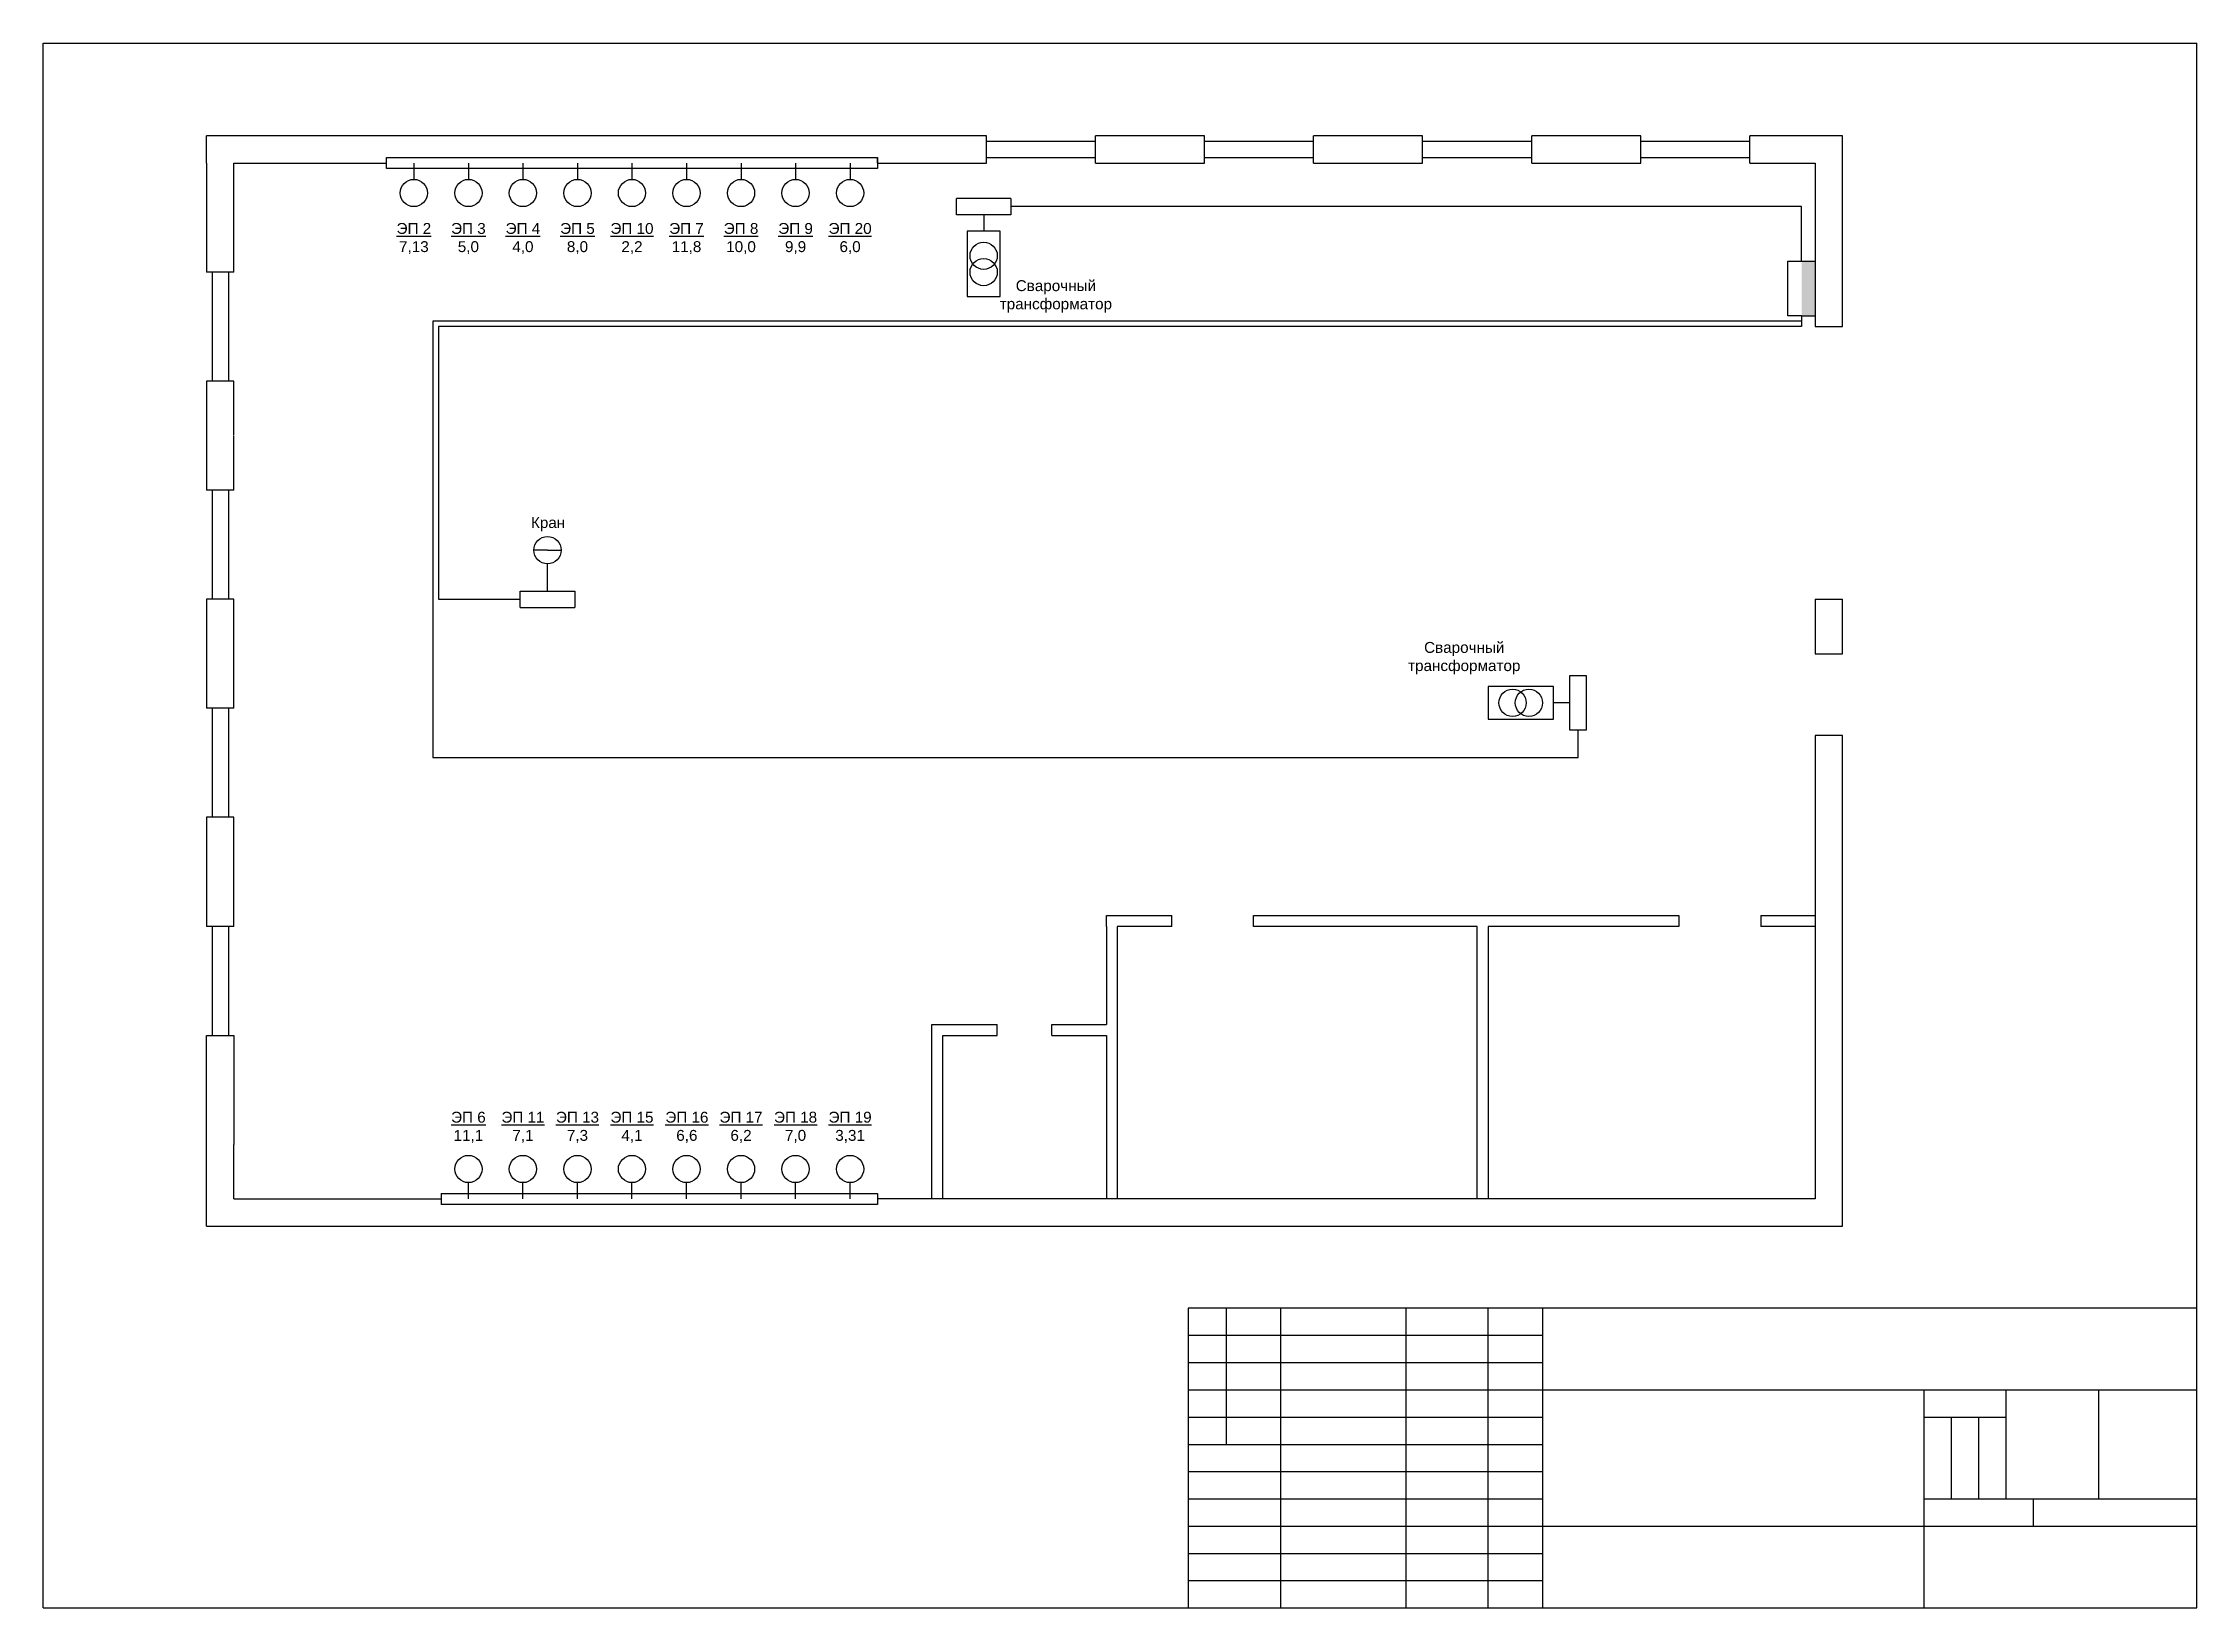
# Model space of a CAD drawing. Header units: millimetres. Extents: x 20 to 415, y 5 to 292.
import ezdxf

# ---------------------------------------------------------------- set-up
doc = ezdxf.new("R2010")
doc.units = ezdxf.units.MM
doc.styles.get("Standard").update_dxf_attribs({"font": 'arial.ttf'})
doc.linetypes.add('зигзаг', pattern='A,0.00254,-5.08,[131,ltypeshp.shx,S=5.08,R=0,X=-5.08,Y=0],-10.16,[131,ltypeshp.shx,S=5.08,R=180,X=5.08,Y=0],-5.08', length=20.32254)

msp = doc.modelspace()

# ---------------------------------------------------------------- hatches: boundary and pattern name
h = msp.add_hatch(color=256)
h.dxf.hatch_style = 1
h.paths.add_polyline_path([(345, 252), (342.5, 252), (342.5, 242), (345, 242)])
h = msp.add_hatch()
h.set_pattern_fill('ANGLE', color=256, angle=360)
h.set_pattern_definition([(360, (-9e-14, 18), (2e-15, 6.985), [5.08, -1.905]), (90, (-9e-14, 18), (-6.985, 2e-15), [5.08, -1.905])])
h.paths.add_polyline_path([(195, 248), (192.5, 248), (190, 248, 1)])
h = msp.add_hatch()
h.set_pattern_fill('ANGLE', color=256, angle=360)
h.set_pattern_definition([(360, (-80, -49), (2e-15, 6.985), [5.08, -1.905]), (90, (-80, -49), (-6.985, 2e-15), [5.08, -1.905])])
h.paths.add_polyline_path([(112.5, 199), (110, 199, 1), (115, 199)])

# ---------------------------------------------------------------- linework, layer by layer
for p, q in [((20, 5), (20, 292)), ((20, 292), (415, 292)), ((415, 5), (415, 292)), ((193, 275), (50, 275)), ((50, 270), (50, 275)), ((193, 270), (193, 275)), ((193, 274), (212.97, 274)), ((213, 270), (213, 275)), ((233, 275), (213, 275)), ((233, 270), (233, 275)), ((233, 274), (252.97, 274)), ((253, 270), (253, 275)), ((273, 275), (253, 275)), ((273, 270), (273, 275)), ((273, 274), (292.97, 274)), ((293, 270), (293, 275)), ((313, 275), (293, 275)), ((313, 270), (313, 275)), ((313, 274), (332.97, 274)), ((350, 275), (333, 275)), ((333, 270), (333, 275)), ((350, 240), (350, 275)), ((50, 270), (50, 250)), ((55, 260), (55, 270)), ((55, 270), (65, 270)), ((65, 270), (83, 270)), ((83, 271), (173, 271)), ((83, 269), (83, 271)), ((83, 269.04), (83, 269)), ((173, 269), (83, 269)), ((88, 270), (88, 267)), ((98, 270), (98, 267)), ((108, 270), (108, 267)), ((118, 270), (118, 267)), ((128, 270), (128, 267)), ((138, 270), (138, 267)), ((148, 270), (148, 267)), ((158, 270), (158, 267)), ((168, 270), (168, 267)), ((173, 271), (173, 269)), ((173, 270), (173, 270.96)), ((173, 270), (193, 270)), ((173, 269.96), (173, 269)), ((193, 271), (213, 271)), ((213, 270), (233, 270)), ((233, 271), (253, 271)), ((253, 270), (273, 270)), ((273, 271), (293, 271)), ((293, 270), (313, 270)), ((313, 271), (333, 271)), ((333, 270), (345, 270)), ((345, 270), (345, 240)), ((197.5, 263.5), (187.5, 263.5)), ((342.5, 262), (197.5, 262)), ((342.5, 257), (342.5, 262)), ((55, 250), (55, 259.92)), ((192.5, 257.5), (189.5, 257.5)), ((189.5, 257.5), (189.5, 245.5)), ((192.5, 260.5), (192.5, 257.5)), ((195.5, 257.5), (192.5, 257.5)), ((195.5, 245.5), (195.5, 257.5)), ((342.5, 252), (342.5, 257)), ((55, 250), (50, 250)), ((51, 250), (51, 230)), ((54, 250), (54, 230)), ((340, 242), (340, 252)), ((340, 252), (342.5, 252)), ((342.5, 252), (345, 252)), ((345, 252), (345, 242)), ((189.5, 245.5), (195.5, 245.5)), ((342.5, 241), (91.5, 241)), ((91.5, 241), (91.5, 161)), ((342.5, 242), (340, 242)), ((342.5, 242), (345, 242)), ((342.5, 242), (342.5, 240)), ((342.5, 240), (92.5, 240)), ((92.5, 240), (92.5, 190)), ((345, 240), (350, 240)), ((50, 230), (50, 210)), ((55, 230), (50, 230)), ((54, 230), (51, 230)), ((55, 220), (55, 230)), ((55, 210), (55, 219.92)), ((55, 210), (50, 210)), ((51, 210), (51, 190)), ((54, 210), (54, 190)), ((112.5, 199), (110, 199)), ((112.5, 199), (115, 199)), ((50, 190), (50, 170)), ((55, 190), (50, 190)), ((55, 180), (55, 190)), ((92.5, 190), (107.5, 190)), ((345, 190), (350, 190)), ((345, 190), (345, 180)), ((350, 180), (350, 190)), ((107.5, 188.5), (117.5, 188.5)), ((55, 170), (55, 179.92)), ((345, 180), (350, 180)), ((297, 174), (285, 174)), ((285, 174), (285, 168)), ((297, 171), (297, 174)), ((300, 166), (300, 176)), ((300, 176), (303, 176)), ((303, 176), (303, 166)), ((55, 170), (50, 170)), ((51, 170), (51, 150)), ((54, 170), (54, 150)), ((300, 171), (297, 171)), ((297, 168), (297, 171)), ((285, 168), (297, 168)), ((301.5, 166), (300, 166)), ((301.5, 161), (301.5, 166)), ((303, 166), (301.5, 166)), ((350, 165), (345, 165)), ((345, 165), (345, 80)), ((350, 75), (350, 165)), ((91.5, 161), (301.5, 161)), ((50, 150), (50, 130)), ((55, 150), (50, 150)), ((55, 140), (55, 150)), ((55, 130), (55, 139.92)), ((215, 130), (215, 132)), ((215, 132), (227, 132)), ((227, 130), (227, 132)), ((242, 130), (242, 132)), ((242, 132), (283, 132)), ((283, 132), (320, 132)), ((320, 132), (320, 130)), ((335, 132), (335, 130)), ((335, 132), (345, 132)), ((55, 130), (50, 130)), ((51, 130), (51, 110)), ((54, 130), (54, 110)), ((215, 130), (215, 112)), ((217, 130), (217, 80)), ((227, 130), (217, 130)), ((283, 130), (242, 130)), ((283, 80), (283, 130)), ((285, 130), (285, 80)), ((320, 130), (285, 130)), ((345, 130), (335, 130)), ((183, 80), (183, 112)), ((183, 112), (195, 112)), ((195, 110), (195, 112)), ((205, 110), (205, 112)), ((205, 112), (215, 112)), ((50, 75), (50, 110)), ((50, 110), (55, 110)), ((55, 110), (55, 90)), ((185, 80), (185, 110)), ((185, 110), (195, 110)), ((205, 110), (215, 110)), ((215, 110), (215, 80)), ((55, 80), (55, 90)), ((98, 80), (98, 83)), ((108, 80), (108, 83)), ((118, 80), (118, 83)), ((128, 80), (128, 83)), ((138, 80), (138, 83)), ((148, 80), (148, 83)), ((158, 80), (158, 83)), ((168, 80), (168, 83)), ((55, 80), (65, 80)), ((65, 80), (83, 80.04)), ((83, 80.04), (93, 80.04)), ((93, 81), (173, 81)), ((93, 81), (93, 79)), ((173, 79), (93, 79)), ((173, 81), (173, 79)), ((345, 80), (173, 80)), ((50, 75), (350, 75)), ((415, 60), (230, 60)), ((230, 60), (230, 5)), ((237, 60), (237, 35)), ((247, 5), (247, 60)), ((270, 5), (270, 60)), ((285, 5), (285, 60)), ((295, 60), (295, 5)), ((230, 55), (295, 55)), ((230, 50), (295, 50)), ((230, 45), (295, 45)), ((295, 45), (415, 45)), ((365, 5), (365, 45)), ((380, 25), (380, 45)), ((397, 25), (397, 45)), ((230, 40), (295, 40)), ((365, 40), (380, 40)), ((370, 25), (370, 40)), ((375, 25), (375, 40)), ((230, 35), (295, 35)), ((230, 30), (295, 30)), ((230, 25), (295, 25)), ((365, 25), (415, 25)), ((385, 20), (385, 25)), ((230, 20), (295, 20)), ((295, 20), (415, 20)), ((230, 15), (295, 15)), ((230, 10), (295, 10)), ((20, 5), (415, 5))]:
    msp.add_line(p, q)
at = {"linetype": 'зигзаг', "ltscale": 0.05}
msp.add_line((112.5, 191.5), (112.5, 196.5), dxfattribs=at)
for points in [[(197.5, 263.5), (197.5, 260.5), (187.5, 260.5), (187.5, 263.5)], [(107.5, 188.5), (107.5, 191.5), (117.5, 191.5), (117.5, 188.5)]]:
    msp.add_lwpolyline(points)
for centre in [(88, 264.5), (98, 264.5), (108, 264.5), (118, 264.5), (128, 264.5), (138, 264.5), (148, 264.5), (158, 264.5), (168, 264.5), (192.5, 253), (192.5, 250), (112.5, 199), (289.5, 171), (292.5, 171), (98, 85.5), (108, 85.5), (118, 85.5), (128, 85.5), (138, 85.5), (148, 85.5), (158, 85.5), (168, 85.5)]:
    msp.add_circle(centre, 2.5)

# ---------------------------------------------------------------- texts
at = {"char_height": 2, "attachment_point": 1}
for s, width, heights, insert in [('\\pxqc;{\\LЭП 2\\P}7,13', 10, [0], (83, 259)), ('\\pxqc;{\\LЭП 3\\P}5,0', 10, [0], (93, 259)), ('\\pxqc;{\\LЭП 4\\P}4,0', 10, [0], (103, 259)), ('\\pxqc;{\\LЭП 5\\P}8,0', 10, [0], (113, 259)), ('\\pxqc;{\\LЭП 10\\P}2,2', 10, [0], (123, 259)), ('\\pxqc;{\\LЭП 7\\P}11,8', 10, [0], (133, 259)), ('\\pxqc;{\\LЭП 8\\P}10,0', 10, [0], (143, 259)), ('\\pxqc;{\\LЭП 9\\P}9,9', 10, [0], (153, 259)), ('\\pxqc;{\\LЭП 20\\P}6,0', 10, [0], (163, 259)), ('\\pxqc;Сварочный трансформатор', 7.6856, [12.18], (201.9, 248.51)), ('\\pxqc;Кран', 8.8635, [0], (108.18, 205.06)), ('\\pxqc;Сварочный трансформатор', 7.6856, [12.18], (276.79, 182.16)), ('\\pxqc;{\\LЭП 6\\P}11,1', 10, [0], (93, 96)), ('\\pxqc;{\\LЭП 11\\P}7,1', 10, [0], (103, 96)), ('\\pxqc;{\\LЭП 13\\P}7,3', 10, [0], (113, 96)), ('\\pxqc;{\\LЭП 15\\P}4,1', 10, [0], (123, 96)), ('\\pxqc;{\\LЭП 16\\P}6,6', 10.1283, [0], (133, 96)), ('\\pxqc;{\\LЭП 17\\P}6,2', 10, [0], (143, 96)), ('\\pxqc;{\\LЭП 18\\P}7,0', 10, [0], (153, 96)), ('\\pxqc;{\\LЭП 19\\P}3,31', 10, [0], (163, 96))]:
    msp.add_mtext_dynamic_manual_height_columns(s, width=width, gutter_width=12.5, heights=heights, dxfattribs=dict(at, insert=insert))

doc.saveas('drawing.dxf')
